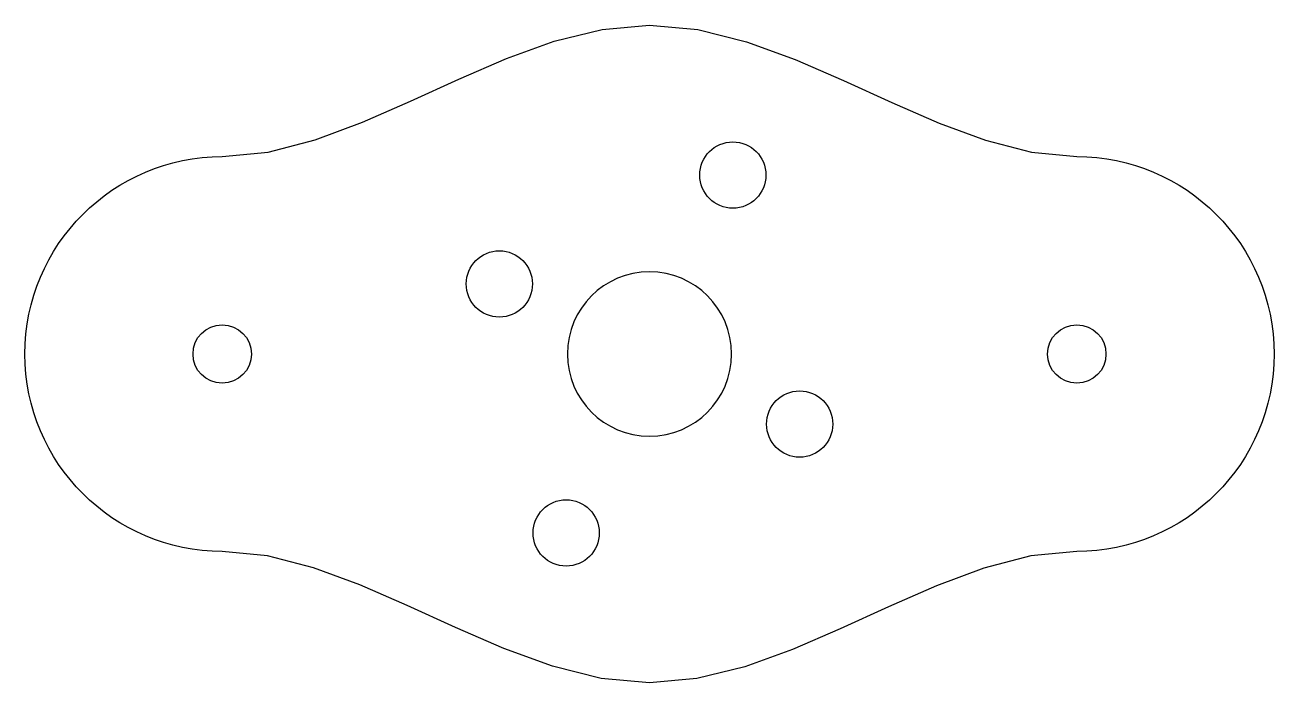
# Model space of a CAD drawing. Extents: x -1.19 to 1.19, y -0.62 to 0.62.
import ezdxf

# ---------------------------------------------------------------- set-up
doc = ezdxf.new("R2010")
doc.units = 0
doc.layers.add('VISIBLE', color=7, linetype='CONTINUOUS')

msp = doc.modelspace()

# ---------------------------------------------------------------- linework, layer by layer
at = {"layer": 'VISIBLE'}
for points in [[(-0.8125, 0.375, 0), (-0.725, 0.3837, 0), (-0.636, 0.407, 0), (-0.5457, 0.4407, 0), (-0.4545, 0.4806, 0), (-0.3625, 0.5224, 0), (-0.2718, 0.5613, 0), (-0.181, 0.594, 0), (-0.0903, 0.6166, 0), (0, 0.625, 0)], [(0, 0.625, 0), (0.0919, 0.6163, 0), (0.1843, 0.593, 0), (0.2768, 0.5593, 0), (0.3691, 0.5194, 0), (0.461, 0.4776, 0), (0.5506, 0.4387, 0), (0.6392, 0.406, 0), (0.7266, 0.3834, 0), (0.8125, 0.375, 0)], [(0, -0.625, 0), (-0.0919, -0.6163, 0), (-0.1843, -0.593, 0), (-0.2768, -0.5593, 0), (-0.3691, -0.5194, 0), (-0.461, -0.4776, 0), (-0.5506, -0.4387, 0), (-0.6392, -0.406, 0), (-0.7266, -0.3834, 0), (-0.8125, -0.375, 0)], [(0.8125, -0.375, 0), (0.725, -0.3837, 0), (0.636, -0.407, 0), (0.5457, -0.4407, 0), (0.4545, -0.4806, 0), (0.3625, -0.5224, 0), (0.2718, -0.5613, 0), (0.181, -0.594, 0), (0.0903, -0.6166, 0), (0, -0.625, 0)]]:
    msp.add_polyline3d(points, dxfattribs=at)
for centre, radius in [((0.1585, 0.3399), 0.063), ((-0.2855, 0.1331), 0.063), ((-0.8125, 0), 0.0555), ((0.8125, 0), 0.0555), ((0.2855, -0.1331), 0.063), ((-0.1585, -0.3399), 0.063)]:
    msp.add_circle(centre, radius, dxfattribs=at)
at = {"layer": 'VISIBLE', "extrusion": (0, 0, -1)}
msp.add_circle((0, 0), 0.1562, dxfattribs=at)
for centre, start, end in [((0.8125, 0), 270, 90), ((-0.8125, 0), 90, 270)]:
    msp.add_arc(centre, 0.375, start, end, dxfattribs=at)

doc.saveas('drawing.dxf')
